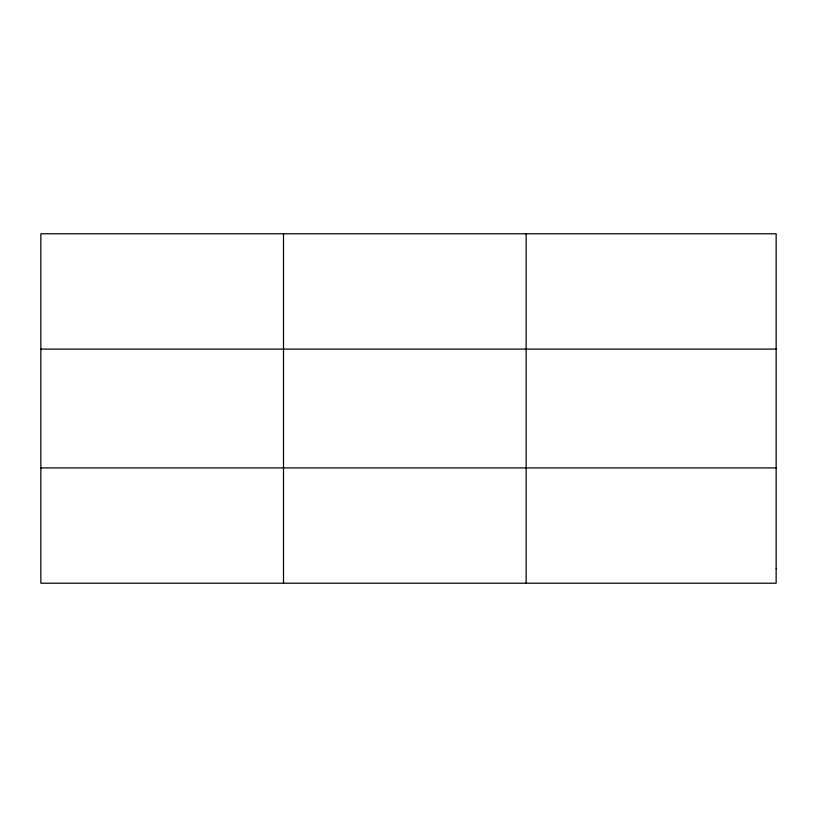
<?xml version="1.0" encoding="UTF-8"?>
<svg xmlns="http://www.w3.org/2000/svg" width="817" height="817" viewBox="0 0 817 817"><rect width="100%" height="100%" fill="white"/><g stroke="black" fill="none" stroke-linecap="round" stroke-linejoin="round"><path stroke-width="1.23" d="M283.499 233.785L283.499 583.215M526.148 233.785L526.148 583.215M40.85 349.094L776.15 349.094M40.85 467.906L776.15 467.906M776.15 568.795L776.15 583.215L40.85 583.215L40.85 233.785L776.15 233.785L776.15 568.795"/></g></svg>
